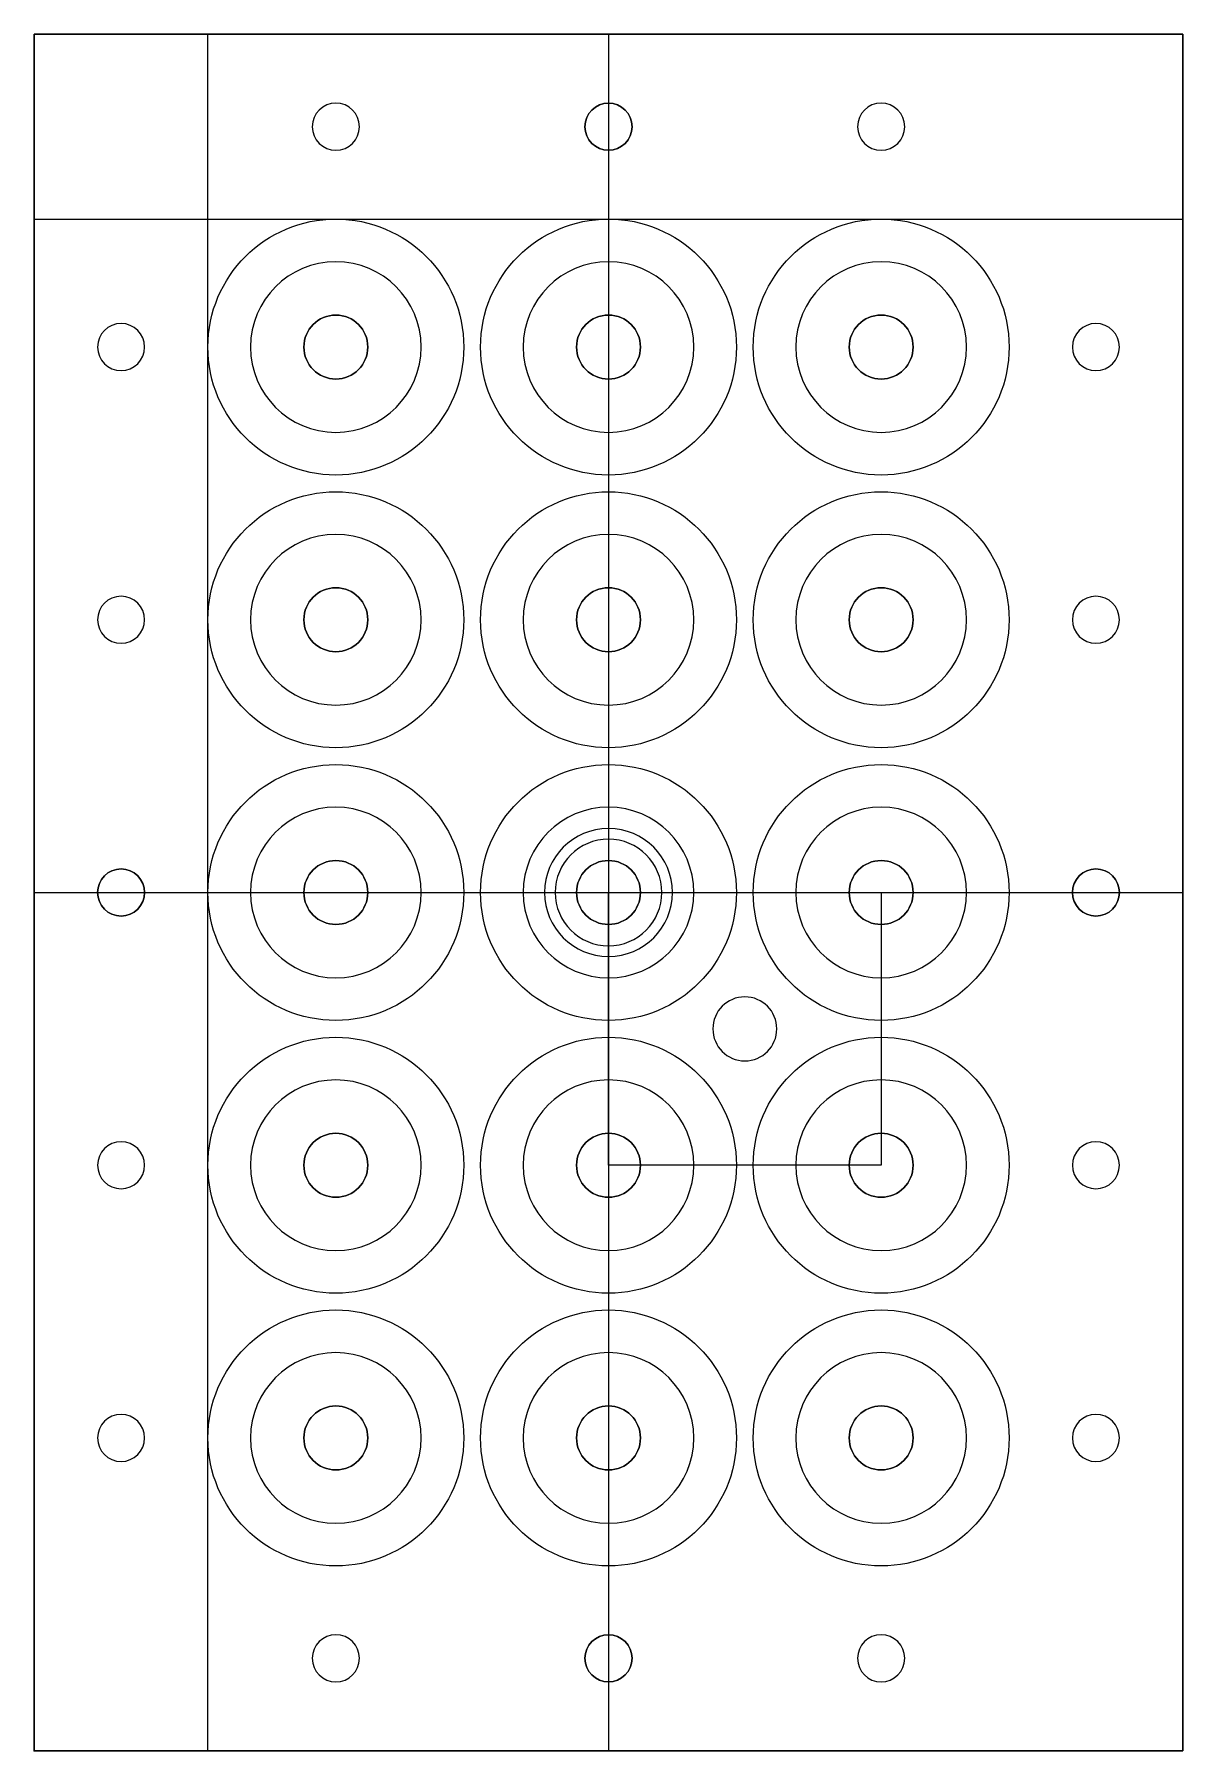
# Model space of a CAD drawing. Header units: centimetres. Extents: x 0 to 8.6, y 0 to 12.8.
import ezdxf

# ---------------------------------------------------------------- set-up
doc = ezdxf.new("R2010")
doc.units = ezdxf.units.CM
doc.header["$MEASUREMENT"] = 0
for name, color, linetype in [('reactor v3_Sketch1', 7, 'Continuous'), ('reactor v3_Sketch2', 7, 'Continuous'), ('reactor v3_Sketch3', 7, 'Continuous'), ('reactor v3_Sketch6', 7, 'Continuous'), ('reactor v3_Sketch7', 7, 'Continuous'), ('reactor v3_Sketch8', 7, 'Continuous')]:
    doc.layers.add(name, color=color, linetype=linetype)

msp = doc.modelspace()

# ---------------------------------------------------------------- linework, layer by layer
at = {"layer": 'reactor v3_Sketch1'}
for p, q in [((8.55, 12.775), (0, 12.775)), ((0, 12.775), (0, 0)), ((8.55, 0), (8.55, 12.775)), ((0, 0), (8.55, 0))]:
    msp.add_line(p, q, dxfattribs=at)
msp.add_point((0, 0), dxfattribs=at)
at = {"layer": 'reactor v3_Sketch2'}
for p, q in [((0, 12.775, 2.54), (0, 0, 2.54)), ((8.55, 12.775, 2.54), (0, 12.775, 2.54)), ((8.55, 0, 2.54), (8.55, 12.775, 2.54)), ((0, 0, 2.54), (8.55, 0, 2.54))]:
    msp.add_line(p, q, dxfattribs=at)
for centre, radius in [((2.245, 10.4475, 2.54), 0.23813), ((4.275, 10.4475, 2.54), 0.23813), ((6.305, 10.4475, 2.54), 0.23813), ((2.245, 8.4175, 2.54), 0.23813), ((4.275, 8.4175, 2.54), 0.23813), ((6.305, 8.4175, 2.54), 0.23813), ((4.275, 6.3875, 2.54), 0.9525), ((2.245, 6.3875, 2.54), 0.23813), ((4.275, 6.3875, 2.54), 0.23813), ((6.305, 6.3875, 2.54), 0.23813), ((2.245, 4.3575, 2.54), 0.23813), ((4.275, 4.3575, 2.54), 0.23813), ((6.305, 4.3575, 2.54), 0.23813), ((2.245, 2.3275, 2.54), 0.23813), ((4.275, 2.3275, 2.54), 0.23813), ((6.305, 2.3275, 2.54), 0.23813)]:
    msp.add_circle(centre, radius, dxfattribs=at)
msp.add_point((0, 0, 2.54), dxfattribs=at)
at = {"layer": 'reactor v3_Sketch3'}
for p, q in [((0, 12.775, 2.54), (0, 0, 2.54)), ((8.55, 12.775, 2.54), (0, 12.775, 2.54)), ((8.55, 0, 2.54), (8.55, 12.775, 2.54)), ((0, 0, 2.54), (8.55, 0, 2.54))]:
    msp.add_line(p, q, dxfattribs=at)
msp.add_circle((4.275, 6.3875, 2.54), 0.23813, dxfattribs=at)
msp.add_point((0, 0, 2.54), dxfattribs=at)
at = {"layer": 'reactor v3_Sketch6'}
for p, q in [((8.55, 12.775, 2.54), (0, 12.775, 2.54)), ((0, 12.775, 2.54), (0, 0, 2.54)), ((1.2925, 0, 2.54), (1.2925, 12.775, 2.54)), ((4.275, 12.775, 2.54), (4.275, 0, 2.54)), ((8.55, 0, 2.54), (8.55, 12.775, 2.54)), ((0, 11.4, 2.54), (8.55, 11.4, 2.54)), ((0, 6.3875, 2.54), (8.55, 6.3875, 2.54)), ((0, 0, 2.54), (8.55, 0, 2.54))]:
    msp.add_line(p, q, dxfattribs=at)
for centre, radius in [((4.275, 12.0875, 2.54), 0.17526), ((2.245, 10.4475, 2.54), 0.9525), ((4.275, 10.4475, 2.54), 0.9525), ((6.305, 10.4475, 2.54), 0.9525), ((2.245, 8.4175, 2.54), 0.9525), ((4.275, 8.4175, 2.54), 0.9525), ((6.305, 8.4175, 2.54), 0.9525), ((2.245, 6.3875, 2.54), 0.9525), ((4.275, 6.3875, 2.54), 0.9525), ((6.305, 6.3875, 2.54), 0.9525), ((0.64625, 6.3875, 2.54), 0.17526), ((7.90375, 6.3875, 2.54), 0.17526), ((2.245, 4.3575, 2.54), 0.9525), ((4.275, 4.3575, 2.54), 0.9525), ((6.305, 4.3575, 2.54), 0.9525), ((2.245, 2.3275, 2.54), 0.9525), ((4.275, 2.3275, 2.54), 0.9525), ((6.305, 2.3275, 2.54), 0.9525), ((4.275, 0.6875, 2.54), 0.17526)]:
    msp.add_circle(centre, radius, dxfattribs=at)
msp.add_point((0, 0, 2.54), dxfattribs=at)
at = {"layer": 'reactor v3_Sketch7'}
for p, q in [((0, 0), (0, 12.775)), ((0, 12.775), (8.55, 12.775)), ((8.55, 12.775), (8.55, 0)), ((8.55, 0), (0, 0))]:
    msp.add_line(p, q, dxfattribs=at)
at = {"layer": 'reactor v3_Sketch7', "extrusion": (0, 0, -1)}
for centre, radius in [((-2.245, 12.0875), 0.17526), ((-4.275, 12.0875), 0.17526), ((-6.305, 12.0875), 0.17526), ((-0.64625, 10.4475), 0.17526), ((-2.245, 10.4475), 0.23813), ((-4.275, 10.4475), 0.23813), ((-6.305, 10.4475), 0.23813), ((-7.90375, 10.4475), 0.17526), ((-0.64625, 8.4175), 0.17526), ((-2.245, 8.4175), 0.23813), ((-4.275, 8.4175), 0.23813), ((-6.305, 8.4175), 0.23813), ((-7.90375, 8.4175), 0.17526), ((-4.275, 6.3875), 0.635), ((-4.275, 6.3875), 0.47625), ((-4.275, 6.3875), 0.39687), ((-0.64625, 6.3875), 0.17526), ((-2.245, 6.3875), 0.23813), ((-4.275, 6.3875), 0.23813), ((-6.305, 6.3875), 0.23813), ((-7.90375, 6.3875), 0.17526), ((-0.64625, 4.3575), 0.17526), ((-2.245, 4.3575), 0.23813), ((-4.275, 4.3575), 0.23813), ((-6.305, 4.3575), 0.23813), ((-7.90375, 4.3575), 0.17526), ((-2.245, 2.3275), 0.23813), ((-4.275, 2.3275), 0.23813), ((-6.305, 2.3275), 0.23813), ((-0.64625, 2.3275), 0.17526), ((-7.90375, 2.3275), 0.17526), ((-2.245, 0.6875), 0.17526), ((-4.275, 0.6875), 0.17526), ((-6.305, 0.6875), 0.17526)]:
    msp.add_circle(centre, radius, dxfattribs=at)
at = {"layer": 'reactor v3_Sketch7'}
msp.add_point((0, 0), dxfattribs=at)
at = {"layer": 'reactor v3_Sketch8'}
for p, q in [((0, 0), (0, 12.775)), ((0, 12.775), (8.55, 12.775)), ((8.55, 12.775), (8.55, 0)), ((4.275, 4.3575), (4.275, 6.3875)), ((4.275, 6.3875), (6.305, 6.3875)), ((6.305, 6.3875), (6.305, 4.3575)), ((6.305, 4.3575), (4.275, 4.3575)), ((8.55, 0), (0, 0))]:
    msp.add_line(p, q, dxfattribs=at)
at = {"layer": 'reactor v3_Sketch8', "extrusion": (0, 0, -1)}
for centre, radius in [((-2.245, 12.0875), 0.17526), ((-4.275, 12.0875), 0.17526), ((-6.305, 12.0875), 0.17526), ((-2.245, 10.4475), 0.635), ((-4.275, 10.4475), 0.635), ((-6.305, 10.4475), 0.635), ((-0.64625, 10.4475), 0.17526), ((-7.90375, 10.4475), 0.17526), ((-2.245, 8.4175), 0.635), ((-4.275, 8.4175), 0.635), ((-6.305, 8.4175), 0.635), ((-0.64625, 8.4175), 0.17526), ((-7.90375, 8.4175), 0.17526), ((-2.245, 6.3875), 0.635), ((-4.275, 6.3875), 0.635), ((-6.305, 6.3875), 0.635), ((-0.64625, 6.3875), 0.17526), ((-7.90375, 6.3875), 0.17526), ((-5.29, 5.3725), 0.23813), ((-2.245, 4.3575), 0.635), ((-4.275, 4.3575), 0.635), ((-6.305, 4.3575), 0.635), ((-0.64625, 4.3575), 0.17526), ((-7.90375, 4.3575), 0.17526), ((-2.245, 2.3275), 0.635), ((-4.275, 2.3275), 0.635), ((-6.305, 2.3275), 0.635), ((-0.64625, 2.3275), 0.17526), ((-7.90375, 2.3275), 0.17526), ((-2.245, 0.6875), 0.17526), ((-4.275, 0.6875), 0.17526), ((-6.305, 0.6875), 0.17526)]:
    msp.add_circle(centre, radius, dxfattribs=at)
at = {"layer": 'reactor v3_Sketch8'}
msp.add_point((0, 0), dxfattribs=at)

doc.saveas('drawing.dxf')
